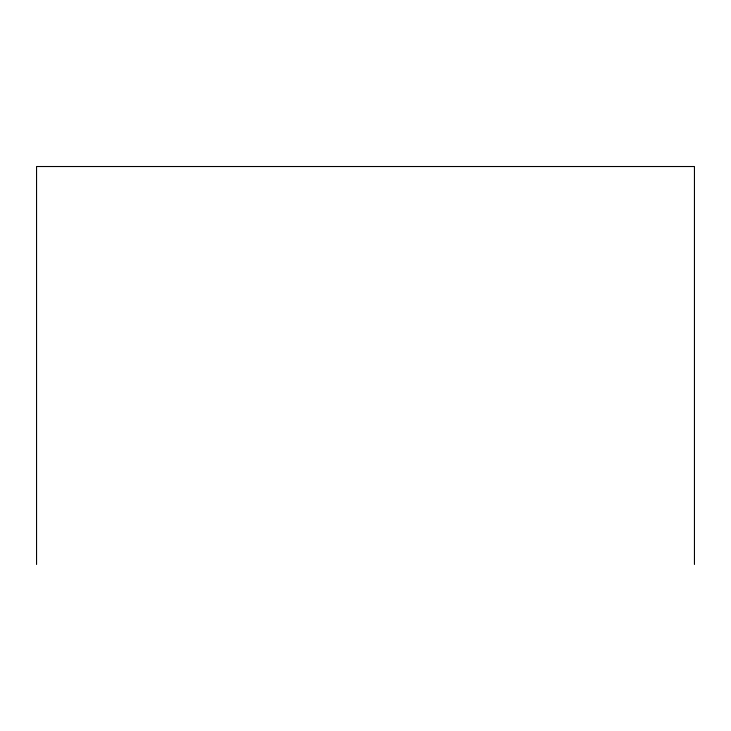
<?xml version="1.0" encoding="UTF-8"?>
<svg xmlns="http://www.w3.org/2000/svg" width="731" height="731" viewBox="0 0 731 731"><rect width="100%" height="100%" fill="white"/><g stroke="black" fill="none" stroke-linecap="round" stroke-linejoin="round"><path stroke-width="1.1" d="M694.45 564.478L694.45 166.522L36.55 166.522L36.55 564.478"/></g></svg>
